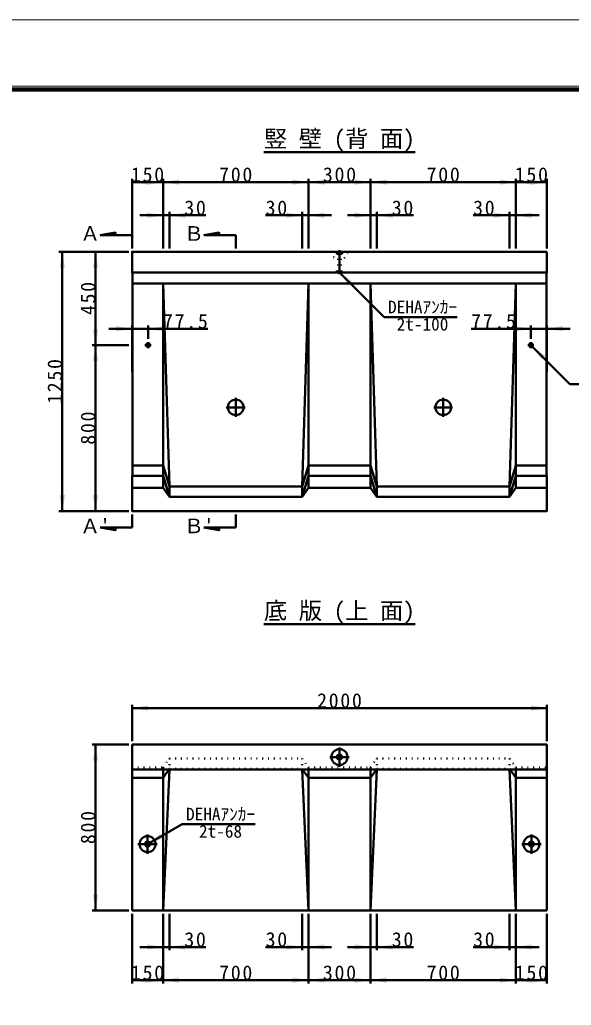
# Model space of a CAD drawing. Units: millimetres, scale not verified. Extents: x -2102 to 2102, y -1485 to 1485.
# Drawn here: x -120 to 711, y 0 to 1485 of the extents above; entities that cross this region are included whole.
import ezdxf
from ezdxf.enums import TextEntityAlignment as Align

# ---------------------------------------------------------------- set-up
doc = ezdxf.new("R2010")
doc.units = ezdxf.units.MM
doc.header["$LTSCALE"] = 5
doc.linetypes.add('DOTTED', pattern=[1.75, 0.25, -1.5])
doc.linetypes.add('LONG_DASHED_DOTTED', pattern=[15.25, 12, -1.5, 0.25, -1.5])
doc.layers.add('0-0_V-nasSTD', color=7, linetype='Continuous', lineweight=50)
doc.styles.add('ＭＳ ゴシック', font='')
doc.styles.get('ＭＳ ゴシック').set_extended_font_data('MS Gothic')

msp = doc.modelspace()

# ---------------------------------------------------------------- linework, layer by layer
at = {"layer": '0-0_V-nasSTD'}
for p, q in [((248, 1285.314), (475.5, 1285.314)), ((49.25, 1245.314), (49.25, 1140.314)), ((96.125, 1240.314), (49.25, 1240.314)), ((96.125, 1245.314), (96.125, 1140.314)), ((314.875, 1240.314), (96.125, 1240.314)), ((314.875, 1245.314), (314.875, 1140.314)), ((408.625, 1240.314), (314.875, 1240.314)), ((408.625, 1245.314), (408.625, 1140.314)), ((408.625, 1240.314), (627.375, 1240.314)), ((627.375, 1245.314), (627.375, 1140.314)), ((627.375, 1240.314), (674.25, 1240.314)), ((674.25, 1245.314), (674.25, 1140.314)), ((96.125, 1190.314), (61.125, 1190.314)), ((105.5, 1190.314), (96.125, 1190.314)), ((105.5, 1195.314), (105.5, 1140.314)), ((105.5, 1190.314), (160.5, 1190.314)), ((305.5, 1190.314), (250.5, 1190.314)), ((305.5, 1195.314), (305.5, 1140.314)), ((305.5, 1190.314), (314.875, 1190.314)), ((314.875, 1190.314), (349.875, 1190.314)), ((408.625, 1190.314), (373.625, 1190.314)), ((418, 1190.314), (408.625, 1190.314)), ((418, 1195.314), (418, 1140.314)), ((418, 1190.314), (473, 1190.314)), ((618, 1190.314), (563, 1190.314)), ((618, 1195.314), (618, 1140.314)), ((618, 1190.314), (627.375, 1190.314)), ((627.375, 1190.314), (662.375, 1190.314)), ((24.25, 1160.314), (1.21, 1160.314)), ((24.25, 1160.314), (49.25, 1160.314)), ((180.5, 1160.314), (157.46, 1160.314)), ((180.5, 1160.314), (205.5, 1160.314)), ((205.5, 1160.314), (205.5, 1140.314)), ((44.25, 1135.314), (-60.75, 1135.314)), ((-55.75, 1135.314), (-55.75, 744.689)), ((-5.75, 1135.309), (-5.75, 994.684)), ((49.25, 1104.064), (50.032, 1103.283)), ((674.25, 1104.064), (49.25, 1104.064)), ((361.75, 1104.064), (428.925, 1036.889)), ((673.469, 1087.502), (50.032, 1087.502)), ((96.125, 1087.502), (105.5, 781.564)), ((96.125, 1087.502), (96.125, 779.689)), ((305.5, 781.564), (314.875, 1087.502)), ((314.875, 1087.502), (314.875, 779.689)), ((408.625, 1087.502), (418, 781.564)), ((408.625, 1087.502), (408.625, 779.689)), ((618, 781.564), (627.375, 1087.502)), ((627.375, 1087.502), (627.375, 779.689)), ((538.925, 1036.889), (428.925, 1036.889)), ((49.25, 1019.377), (14.25, 1019.377)), ((49.25, 954.377), (49.25, 1024.377)), ((73.469, 1019.377), (49.25, 1019.377)), ((73.469, 1004.377), (73.469, 1024.377)), ((73.469, 1019.377), (163.469, 1019.377)), ((650.032, 1019.377), (560.032, 1019.377)), ((650.032, 1004.377), (650.032, 1024.377)), ((650.032, 1019.377), (674.25, 1019.377)), ((674.25, 954.377), (674.25, 1024.377)), ((674.25, 1019.377), (709.25, 1019.377)), ((44.25, 994.684), (-10.75, 994.684)), ((-5.75, 994.684), (-5.75, 744.684)), ((652.131, 992.59), (708.699, 936.021)), ((708.699, 936.021), (908.699, 936.021)), ((50.032, 813.439), (96.125, 813.439)), ((96.125, 813.439), (105.5, 781.564)), ((314.875, 813.439), (305.5, 781.564)), ((314.875, 813.439), (408.625, 813.439)), ((408.625, 813.439), (418, 781.564)), ((627.375, 813.439), (618, 781.564)), ((627.375, 813.439), (673.469, 813.439)), ((49.25, 797.814), (96.125, 797.814)), ((96.125, 797.814), (105.5, 765.939)), ((314.875, 797.814), (305.5, 765.939)), ((314.875, 797.814), (408.625, 797.814)), ((408.625, 797.814), (418, 765.939)), ((618, 765.939), (627.375, 797.814)), ((627.375, 797.814), (674.25, 797.814)), ((49.25, 779.689), (96.125, 779.689)), ((96.125, 779.689), (105.5, 765.939)), ((105.5, 781.564), (305.5, 781.564)), ((105.5, 781.564), (105.5, 765.939)), ((305.5, 781.564), (305.5, 765.939)), ((305.5, 765.939), (314.875, 779.689)), ((314.875, 779.689), (408.625, 779.689)), ((408.625, 779.689), (418, 765.939)), ((418, 781.564), (618, 781.564)), ((418, 781.564), (418, 765.939)), ((618, 781.564), (618, 765.939)), ((618, 765.939), (627.375, 779.689)), ((627.375, 779.689), (674.25, 779.689)), ((105.5, 765.939), (305.5, 765.939)), ((418, 765.939), (618, 765.939)), ((44.25, 744.689), (-60.75, 744.689)), ((49.25, 719.689), (49.25, 739.689)), ((205.5, 719.689), (205.5, 739.689)), ((24.25, 719.689), (1.21, 719.689)), ((24.25, 719.689), (49.25, 719.689)), ((180.5, 719.689), (157.46, 719.689)), ((180.5, 719.689), (205.5, 719.689)), ((248, 574.064), (475.5, 574.064)), ((49.25, 452.814), (49.25, 397.814)), ((674.25, 447.814), (49.25, 447.814)), ((674.25, 452.814), (674.25, 397.814)), ((44.25, 392.814), (-10.75, 392.814)), ((-5.75, 392.814), (-5.75, 142.814)), ((49.25, 392.814), (49.25, 142.814)), ((674.25, 392.814), (49.25, 392.814)), ((674.25, 392.814), (674.25, 142.814)), ((674.25, 355.314), (49.25, 355.314)), ((96.125, 342.814), (49.25, 342.814)), ((96.125, 355.314), (96.125, 142.814)), ((105.459, 355.314), (96.125, 142.814)), ((104.846, 355.314), (96.125, 342.814)), ((314.875, 142.814), (305.541, 355.314)), ((306.154, 355.314), (314.875, 342.814)), ((314.875, 142.814), (314.875, 355.314)), ((408.625, 342.814), (314.875, 342.814)), ((408.625, 355.314), (408.625, 142.814)), ((417.959, 355.314), (408.625, 142.814)), ((417.346, 355.314), (408.625, 342.814)), ((627.375, 142.814), (618.041, 355.314)), ((618.654, 355.314), (627.375, 342.814)), ((627.375, 142.814), (627.375, 355.314)), ((674.25, 342.814), (627.375, 342.814)), ((72.688, 242.814), (124.649, 272.814)), ((234.649, 272.814), (124.649, 272.814)), ((44.25, 142.814), (-10.75, 142.814)), ((674.25, 142.814), (49.25, 142.814)), ((49.25, 32.814), (49.25, 137.814)), ((96.125, 32.814), (96.125, 137.814)), ((105.5, 82.814), (105.5, 137.814)), ((305.5, 82.814), (305.5, 137.814)), ((314.875, 32.814), (314.875, 137.814)), ((408.625, 32.814), (408.625, 137.814)), ((418, 82.814), (418, 137.814)), ((618, 82.814), (618, 137.814)), ((627.375, 32.814), (627.375, 137.814)), ((674.25, 32.814), (674.25, 137.814)), ((96.125, 87.814), (61.125, 87.814)), ((105.5, 87.814), (96.125, 87.814)), ((105.5, 87.814), (160.5, 87.814)), ((305.5, 87.814), (250.5, 87.814)), ((305.5, 87.814), (314.875, 87.814)), ((314.875, 87.814), (349.875, 87.814)), ((408.625, 87.814), (373.625, 87.814)), ((418, 87.814), (408.625, 87.814)), ((418, 87.814), (473, 87.814)), ((618, 87.814), (563, 87.814)), ((618, 87.814), (627.375, 87.814)), ((627.375, 87.814), (662.375, 87.814)), ((96.125, 37.814), (49.25, 37.814)), ((314.875, 37.814), (96.125, 37.814)), ((408.625, 37.814), (314.875, 37.814)), ((408.625, 37.814), (627.375, 37.814)), ((627.375, 37.814), (674.25, 37.814))]:
    msp.add_line(p, q, dxfattribs=at)
at = {"layer": '0-0_V-nasSTD', "linetype": 'DOTTED'}
for p, q in [((357.844, 1132.189), (357.844, 1135.314)), ((357.844, 1135.314), (365.657, 1135.314)), ((357.844, 1132.189), (365.657, 1132.189)), ((359.563, 1105.939), (359.563, 1131.564)), ((363.938, 1105.939), (363.938, 1131.564)), ((365.657, 1132.189), (365.657, 1135.314)), ((356.282, 1105.627), (359.563, 1105.939)), ((356.282, 1105.627), (367.219, 1105.627)), ((356.282, 1105.627), (356.282, 1104.064)), ((356.282, 1104.064), (367.219, 1104.064)), ((363.938, 1105.939), (367.219, 1105.627)), ((367.219, 1105.627), (367.219, 1104.064)), ((96.125, 358.439), (105.5, 371.876)), ((105.5, 371.876), (305.5, 371.876)), ((105.5, 371.876), (105.5, 356.251)), ((305.5, 371.876), (314.875, 358.439)), ((305.5, 371.876), (305.5, 356.251)), ((408.625, 358.439), (418, 371.876)), ((418, 371.876), (618, 371.876)), ((418, 371.876), (418, 356.251)), ((618, 371.876), (618, 356.251)), ((49.25, 358.439), (96.125, 358.439)), ((96.125, 358.439), (96.125, 355.314)), ((314.875, 358.439), (408.625, 358.439)), ((314.875, 358.439), (314.875, 355.314)), ((408.625, 358.439), (408.625, 355.314)), ((627.375, 358.439), (627.375, 355.314)), ((105.5, 356.251), (305.5, 356.251)), ((418, 356.251), (618, 356.251))]:
    msp.add_line(p, q, dxfattribs=at)
at = {"layer": '0-0_V-nasSTD', "linetype": 'LONG_DASHED_DOTTED'}
for p, q in [((361.75, 1137.814), (361.75, 1101.564)), ((73.469, 990.002), (73.469, 999.377)), ((650.032, 990.002), (650.032, 999.377)), ((68.782, 994.689), (78.157, 994.689)), ((645.344, 994.689), (654.719, 994.689)), ((205.5, 915.158), (205.5, 886.72)), ((518, 915.158), (518, 886.72)), ((191.282, 900.939), (219.719, 900.939)), ((503.782, 900.939), (532.219, 900.939)), ((361.75, 388.595), (361.75, 359.533)), ((347.219, 374.064), (376.282, 374.064)), ((72.688, 257.345), (72.688, 228.283)), ((650.813, 257.345), (650.813, 228.283)), ((58.157, 242.814), (87.219, 242.814)), ((636.282, 242.814), (665.344, 242.814))]:
    msp.add_line(p, q, dxfattribs=at)
at = {"layer": '0-0_V-nasSTD', "lineweight": 18}
for points in [[(-2102.5, -1485), (-2102.5, 1485), (2102.5, 1485), (2102.5, -1485)], [(-2002.5, -1385), (-2002.5, 1385), (2002.5, 1385), (2002.5, -1385)]]:
    msp.add_lwpolyline(points, close=True, dxfattribs=at)
at = {"layer": '0-0_V-nasSTD', "lineweight": 100}
msp.add_lwpolyline([(1997.5, -1380), (1997.5, 1380), (-1997.5, 1380)], dxfattribs=at)
at = {"layer": '0-0_V-nasSTD'}
for points in [[(24.25, 1160.314), (24.25, 1164.154), (1.21, 1160.314)], [(180.5, 1160.314), (180.5, 1164.154), (157.46, 1160.314)], [(674.25, 1135.314), (49.25, 1135.314), (49.25, 1104.064)], [(674.25, 1135.314), (674.25, 1104.064), (673.469, 1103.283)], [(49.25, 797.814), (50.032, 798.595), (50.032, 1103.283)], [(674.25, 797.814), (673.469, 798.595), (673.469, 1103.283)], [(49.25, 797.814), (49.25, 744.689), (674.25, 744.689), (674.25, 797.814)], [(24.25, 719.689), (24.25, 715.849), (1.21, 719.689)], [(180.5, 719.689), (180.5, 715.849), (157.46, 719.689)]]:
    msp.add_lwpolyline(points, dxfattribs=at)
at = {"layer": '0-0_V-nasSTD', "linetype": 'DOTTED'}
for points in [[(357.844, 1132.189), (359.563, 1131.564), (363.938, 1131.564), (365.657, 1132.189)], [(618, 371.876), (627.375, 358.439), (674.25, 358.439)], [(105.459, 355.314), (105.5, 356.251), (104.846, 355.314)], [(305.541, 355.314), (305.5, 356.251), (306.154, 355.314)], [(417.959, 355.314), (418, 356.251), (417.346, 355.314)], [(618.041, 355.314), (618, 356.251), (618.654, 355.314)]]:
    msp.add_lwpolyline(points, dxfattribs=at)
at = {"layer": '0-0_V-nasSTD'}
for centre, radius in [((73.469, 994.689), 2.969), ((73.469, 994.689), 1.875), ((73.469, 994.689), 1.562), ((650.032, 994.689), 2.969), ((650.032, 994.689), 1.875), ((650.032, 994.689), 1.562), ((205.5, 900.939), 11.719), ((518, 900.939), 11.719), ((361.75, 374.064), 12.031), ((361.75, 374.064), 3.906), ((72.688, 242.814), 12.031), ((650.813, 242.814), 12.031), ((72.688, 242.814), 3.906), ((650.813, 242.814), 3.906)]:
    msp.add_circle(centre, radius, dxfattribs=at)
at = {"layer": '0-0_V-nasSTD', "linetype": 'DOTTED'}
msp.add_arc((361.75, 1135.631), 12.035, 181.5077, 358.4923, dxfattribs=at)
at = {"layer": '0-0_V-nasSTD'}
for points in [[(49.25, 1240.314), (73.25, 1240.314), (73.25, 1244.314)], [(49.25, 1240.314), (73.25, 1236.314), (73.25, 1240.314)], [(72.125, 1240.314), (72.125, 1244.314), (96.125, 1240.314)], [(72.125, 1236.314), (72.125, 1240.314), (96.125, 1240.314)], [(96.125, 1240.314), (120.125, 1240.314), (120.125, 1244.314)], [(96.125, 1240.314), (120.125, 1236.314), (120.125, 1240.314)], [(290.875, 1240.314), (290.875, 1244.314), (314.875, 1240.314)], [(290.875, 1236.314), (290.875, 1240.314), (314.875, 1240.314)], [(314.875, 1240.314), (338.875, 1240.314), (338.875, 1244.314)], [(314.875, 1240.314), (338.875, 1236.314), (338.875, 1240.314)], [(384.625, 1240.314), (384.625, 1244.314), (408.625, 1240.314)], [(384.625, 1236.314), (384.625, 1240.314), (408.625, 1240.314)], [(408.625, 1240.314), (432.625, 1240.314), (432.625, 1244.314)], [(408.625, 1240.314), (432.625, 1236.314), (432.625, 1240.314)], [(603.375, 1240.314), (603.375, 1244.314), (627.375, 1240.314)], [(603.375, 1236.314), (603.375, 1240.314), (627.375, 1240.314)], [(627.375, 1240.314), (651.375, 1240.314), (651.375, 1244.314)], [(627.375, 1240.314), (651.375, 1236.314), (651.375, 1240.314)], [(650.25, 1240.314), (650.25, 1244.314), (674.25, 1240.314)], [(650.25, 1236.314), (650.25, 1240.314), (674.25, 1240.314)], [(72.125, 1190.314), (72.125, 1194.314), (96.125, 1190.314)], [(72.125, 1186.314), (72.125, 1190.314), (96.125, 1190.314)], [(105.5, 1190.314), (129.5, 1190.314), (129.5, 1194.314)], [(105.5, 1190.314), (129.5, 1186.314), (129.5, 1190.314)], [(281.5, 1190.314), (281.5, 1194.314), (305.5, 1190.314)], [(281.5, 1186.314), (281.5, 1190.314), (305.5, 1190.314)], [(314.875, 1190.314), (338.875, 1190.314), (338.875, 1194.314)], [(314.875, 1190.314), (338.875, 1186.314), (338.875, 1190.314)], [(384.625, 1190.314), (384.625, 1194.314), (408.625, 1190.314)], [(384.625, 1186.314), (384.625, 1190.314), (408.625, 1190.314)], [(418, 1190.314), (442, 1190.314), (442, 1194.314)], [(418, 1190.314), (442, 1186.314), (442, 1190.314)], [(594, 1190.314), (594, 1194.314), (618, 1190.314)], [(594, 1186.314), (594, 1190.314), (618, 1190.314)], [(627.375, 1190.314), (651.375, 1190.314), (651.375, 1194.314)], [(627.375, 1190.314), (651.375, 1186.314), (651.375, 1190.314)], [(-59.75, 1111.314), (-55.75, 1111.314), (-55.75, 1135.314)], [(-55.75, 1111.314), (-55.75, 1135.314), (-51.75, 1111.314)], [(-9.75, 1111.309), (-5.75, 1111.309), (-5.75, 1135.309)], [(-5.75, 1111.309), (-5.75, 1135.309), (-1.75, 1111.309)], [(361.75, 1104.064), (375.892, 1084.265), (378.721, 1087.093)], [(361.75, 1104.064), (378.721, 1087.093), (381.549, 1089.922)], [(-9.75, 1018.684), (-5.75, 994.684), (-5.75, 1018.684)], [(-5.75, 994.684), (-5.75, 1018.684), (-1.75, 1018.684)], [(25.25, 1019.377), (25.25, 1023.377), (49.25, 1019.377)], [(25.25, 1015.377), (25.25, 1019.377), (49.25, 1019.377)], [(73.469, 1019.377), (97.469, 1019.377), (97.469, 1023.377)], [(73.469, 1019.377), (97.469, 1015.377), (97.469, 1019.377)], [(626.032, 1019.377), (626.032, 1023.377), (650.032, 1019.377)], [(626.032, 1015.377), (626.032, 1019.377), (650.032, 1019.377)], [(674.25, 1019.377), (698.25, 1019.377), (698.25, 1023.377)], [(674.25, 1019.377), (698.25, 1015.377), (698.25, 1019.377)], [(-9.75, 970.684), (-5.75, 970.684), (-5.75, 994.684)], [(-5.75, 970.684), (-5.75, 994.684), (-1.75, 970.684)], [(652.131, 992.59), (666.273, 972.791), (669.101, 975.619)], [(652.131, 992.59), (669.101, 975.619), (671.93, 978.448)], [(-59.75, 768.689), (-55.75, 744.689), (-55.75, 768.689)], [(-55.75, 744.689), (-55.75, 768.689), (-51.75, 768.689)], [(-9.75, 768.684), (-5.75, 744.684), (-5.75, 768.684)], [(-5.75, 744.684), (-5.75, 768.684), (-1.75, 768.684)], [(49.25, 447.814), (73.25, 447.814), (73.25, 451.814)], [(49.25, 447.814), (73.25, 443.814), (73.25, 447.814)], [(650.25, 447.814), (650.25, 451.814), (674.25, 447.814)], [(650.25, 443.814), (650.25, 447.814), (674.25, 447.814)], [(-9.75, 368.814), (-5.75, 368.814), (-5.75, 392.814)], [(-5.75, 368.814), (-5.75, 392.814), (-1.75, 368.814)], [(72.688, 242.814), (91.472, 258.278), (93.472, 254.814)], [(72.688, 242.814), (93.472, 254.814), (95.472, 251.35)], [(-9.75, 166.814), (-5.75, 142.814), (-5.75, 166.814)], [(-5.75, 142.814), (-5.75, 166.814), (-1.75, 166.814)], [(72.125, 87.814), (72.125, 91.814), (96.125, 87.814)], [(105.5, 87.814), (129.5, 87.814), (129.5, 91.814)], [(281.5, 87.814), (281.5, 91.814), (305.5, 87.814)], [(314.875, 87.814), (338.875, 87.814), (338.875, 91.814)], [(384.625, 87.814), (384.625, 91.814), (408.625, 87.814)], [(418, 87.814), (442, 87.814), (442, 91.814)], [(594, 87.814), (594, 91.814), (618, 87.814)], [(627.375, 87.814), (651.375, 87.814), (651.375, 91.814)], [(72.125, 83.814), (72.125, 87.814), (96.125, 87.814)], [(105.5, 87.814), (129.5, 83.814), (129.5, 87.814)], [(281.5, 83.814), (281.5, 87.814), (305.5, 87.814)], [(314.875, 87.814), (338.875, 83.814), (338.875, 87.814)], [(384.625, 83.814), (384.625, 87.814), (408.625, 87.814)], [(418, 87.814), (442, 83.814), (442, 87.814)], [(594, 83.814), (594, 87.814), (618, 87.814)], [(627.375, 87.814), (651.375, 83.814), (651.375, 87.814)], [(49.25, 37.814), (73.25, 37.814), (73.25, 41.814)], [(49.25, 37.814), (73.25, 33.814), (73.25, 37.814)], [(72.125, 37.814), (72.125, 41.814), (96.125, 37.814)], [(72.125, 33.814), (72.125, 37.814), (96.125, 37.814)], [(96.125, 37.814), (120.125, 37.814), (120.125, 41.814)], [(96.125, 37.814), (120.125, 33.814), (120.125, 37.814)], [(290.875, 37.814), (290.875, 41.814), (314.875, 37.814)], [(290.875, 33.814), (290.875, 37.814), (314.875, 37.814)], [(314.875, 37.814), (338.875, 37.814), (338.875, 41.814)], [(314.875, 37.814), (338.875, 33.814), (338.875, 37.814)], [(384.625, 37.814), (384.625, 41.814), (408.625, 37.814)], [(384.625, 33.814), (384.625, 37.814), (408.625, 37.814)], [(408.625, 37.814), (432.625, 37.814), (432.625, 41.814)], [(408.625, 37.814), (432.625, 33.814), (432.625, 37.814)], [(603.375, 37.814), (603.375, 41.814), (627.375, 37.814)], [(603.375, 33.814), (603.375, 37.814), (627.375, 37.814)], [(627.375, 37.814), (651.375, 37.814), (651.375, 41.814)], [(627.375, 37.814), (651.375, 33.814), (651.375, 37.814)], [(650.25, 37.814), (650.25, 41.814), (674.25, 37.814)], [(650.25, 33.814), (650.25, 37.814), (674.25, 37.814)]]:
    msp.add_solid(points, dxfattribs=at)

# ---------------------------------------------------------------- texts
at = {"layer": '0-0_V-nasSTD', "style": 'ＭＳ ゴシック'}
for s, height, p in [('竪 壁 (背 面)', 25.66, (248, 1285.314)), ('Ａ', 21.99, (-28.79, 1145.314)), ('Ｂ', 21.99, (127.46, 1145.314)), ('DEHAｱﾝｶｰ', 19.06, (434.925, 1036.889)), ('2t-100', 19.06, (447.925, 1010.889)), ("Ａ'", 21.99, (-28.79, 704.689)), ("Ｂ'", 21.99, (127.46, 704.689)), ('底 版 (上 面)', 25.66, (248, 574.064)), ('DEHAｱﾝｶｰ', 19.06, (130.649, 272.814)), ('2t-68', 19.06, (150.149, 246.814))]:
    msp.add_text(s, height=height, dxfattribs=at).set_placement(p, align=Align.BOTTOM_LEFT)
at = {"layer": '0-0_V-nasSTD', "char_height": 21.99, "attachment_point": 7, "style": 'ＭＳ ゴシック'}
for s, insert in [('\\T1.17;150', (47.688, 1240.314)), ('\\T1.17;700', (180.5, 1240.314)), ('\\T1.17;300', (336.75, 1240.314)), ('\\T1.17;700', (493, 1240.314)), ('\\T1.17;150', (625.813, 1240.314)), ('\\T1.17;30', (128, 1190.314)), ('\\T1.17;30', (250.5, 1190.314)), ('\\T1.17;30', (440.5, 1190.314)), ('\\T1.17;30', (563, 1190.314)), ('\\T1.17;77.5', (95.969, 1019.377)), ('\\T1.17;77.5', (560.032, 1019.377)), ('\\T1.17;2000', (328, 447.814)), ('\\T1.17;30', (128, 87.814)), ('\\T1.17;30', (250.5, 87.814)), ('\\T1.17;30', (440.5, 87.814)), ('\\T1.17;30', (563, 87.814)), ('\\T1.17;150', (47.688, 37.814)), ('\\T1.17;700', (180.5, 37.814)), ('\\T1.17;300', (336.75, 37.814)), ('\\T1.17;700', (493, 37.814)), ('\\T1.17;150', (625.813, 37.814))]:
    msp.add_mtext(s, dxfattribs=dict(at, insert=insert))
at = {"layer": '0-0_V-nasSTD', "char_height": 21.99, "attachment_point": 7, "rotation": 90, "style": 'ＭＳ ゴシック'}
for s, insert in [('\\T1.17;450', (-5.75, 1039.997)), ('\\T1.17;1250', (-55.75, 906.252)), ('\\T1.17;800', (-5.75, 844.684)), ('\\T1.17;800', (-5.75, 242.814))]:
    msp.add_mtext(s, dxfattribs=dict(at, insert=insert))

doc.saveas('drawing.dxf')
